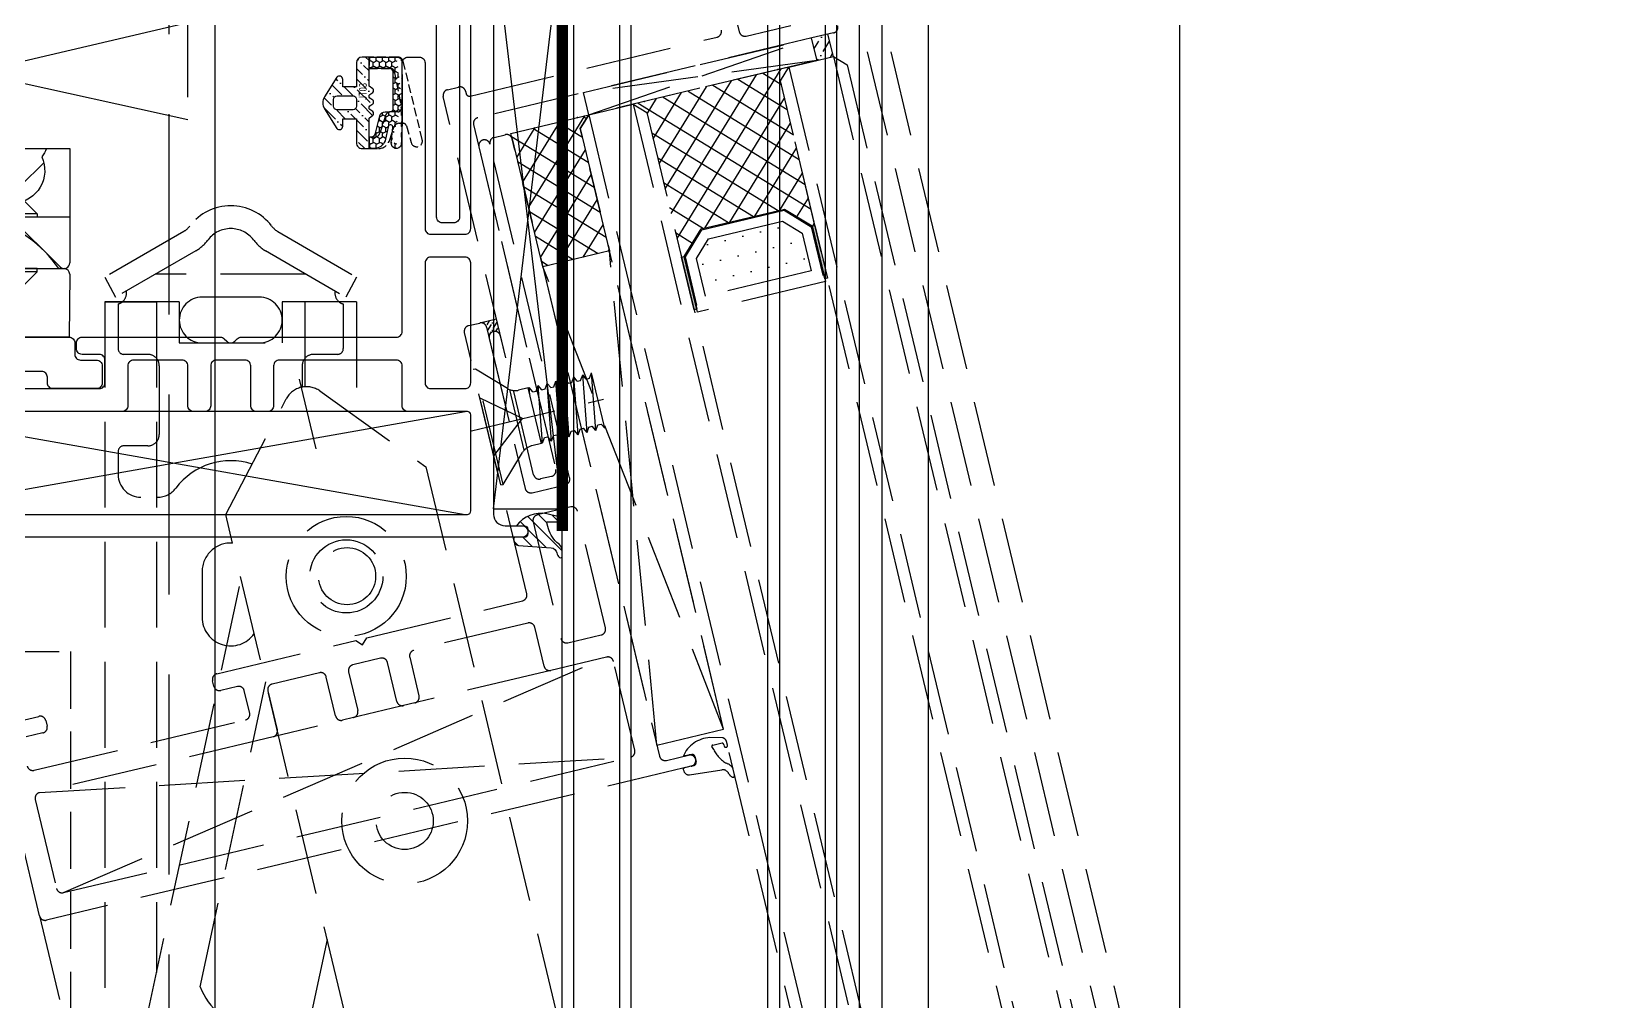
# Model space of a CAD drawing. Extents: x -160106 to 966792, y -663931 to 1550022.
# Drawn here: x -71659.4 to -71520.4, y -112236.7 to -112151.9 of the extents above; entities that cross this region are included whole.
import ezdxf
from ezdxf.enums import TextEntityAlignment as Align
from ezdxf.xclip import XClip

# ---------------------------------------------------------------- set-up
doc = ezdxf.new("R2010")
doc.units = 0
doc.linetypes.add('CENTER', pattern=[2, 1.25, -0.25, 0.25, -0.25])
doc.linetypes.add('ZN-DASH', pattern=[0.35, 0.25, -0.1])
for name, color, linetype in [('!ZN1-填充-8', 8, 'Continuous'), ('!ZN1-文字-7', 7, 'Continuous'), ('!ZN1-标注-173', 173, 'Continuous'), ('!ZN3-不锈钢板幕墙-7', 7, 'Continuous'), ('!ZN3-玻璃幕墙-4', 4, 'Continuous'), ('!ZN4-辅助材料-1', 1, 'Continuous'), ('!ZN5-钢材投影-40', 40, 'Continuous'), ('!ZN5-铝材投影-112', 112, 'Continuous'), ('!ZN5-铝材断面-6', 6, 'Continuous'), ('!ZN6-虚线-8', 8, 'ZN-DASH'), ('1辅助材料', 1, 'Continuous'), ('C18', 4, 'CENTER'), ('Fill', 8, 'Continuous'), ('L18', 6, 'Continuous')]:
    doc.layers.add(name, color=color, linetype=linetype)
doc.styles.add('黑体', font='simhei.ttf', dxfattribs={"height": 12})

# ---------------------------------------------------------------- blocks, each defined once
blk = doc.blocks.new('*U1374')
at = {"layer": '!ZN1-填充-8'}
for p, q in [((0, 23), (421.5, 23)), ((0, 19), (421.5, 19)), ((0, 5), (421.5, 5)), ((0, 1), (421.5, 1))]:
    blk.add_line(p, q, dxfattribs=at)
at = {"layer": '!ZN3-玻璃幕墙-4'}
for points in [[(421.5, 24), (1, 24), (0, 23), (0, 19), (1, 18), (421.5, 18)], [(421.5, 6), (1, 6), (0, 5), (0, 1), (1, 0), (421.5, 0)]]:
    blk.add_lwpolyline(points, dxfattribs=at)
blk = doc.blocks.new('JT03')
at = {"layer": '!ZN1-填充-8', "ltscale": 15}
h = blk.add_hatch(dxfattribs=at)
h.set_pattern_fill('ANSI36', color=256, scale=0.4, style=0)
h.set_pattern_definition([(45, (34118.9051, 42239.53565), (0.3367596045, 1.234785217), [1.5875, -0.3175, 0, -0.3175])])
edge = h.paths.add_edge_path(flags=16)
edge.add_line((0.3, -3), (-0.3, -3))
edge.add_arc((-0.3, -2.7), 0.3, 180, 270, ccw=False)
edge.add_line((-0.6, -2.7), (-0.6, -1.3))
edge.add_arc((-0.3, -1.3), 0.3, 90, 180, ccw=False)
edge.add_line((-0.3, -1), (0.3, -1))
edge.add_arc((0.3, -1.3), 0.3, 0, 90, ccw=False)
edge.add_line((0.6, -1.3), (0.6, -2.7))
edge.add_arc((0.3, -2.7), 0.3, -90, 0, ccw=False)
edge = h.paths.add_edge_path()
edge.add_line((1.4, -3), (1.4, -1.8))
edge.add_line((1.4, -1.8), (2.04, -1.8))
edge.add_arc((2.04, -1.5), 0.3, 270, 408.5979)
edge.add_line((2.24, -1.27), (0.53, -0.2))
edge.add_arc((0, -1.05), 1, 57.8446, 122.1554)
edge.add_line((-0.53, -0.2), (-2.24, -1.27))
edge.add_arc((-2.04, -1.5), 0.3, 131.4021, 270)
edge.add_line((-2.04, -1.8), (-1.4, -1.8))
edge.add_line((-1.4, -1.8), (-1.4, -3))
edge.add_line((-1.4, -3), (-3.5, -3))
edge.add_arc((-3.5, -3.5), 0.5, 90, 180)
edge.add_line((-4, -3.5), (-4, -4.1))
edge.add_line((-4, -4.1), (-1.33, -4.1))
edge.add_line((-1.33, -4.1), (-1.09, -4.42))
edge.add_arc((-0.93, -4.3), 0.2, 216.8699, 323.1301)
edge.add_line((-0.77, -4.42), (-0.59, -4.18))
edge.add_arc((-0.43, -4.3), 0.2, 36.8699, 143.1301, ccw=False)
edge.add_line((-0.27, -4.18), (-0.09, -4.42))
edge.add_arc((0.07, -4.3), 0.2, 216.8699, 323.1301)
edge.add_line((0.23, -4.42), (0.41, -4.18))
edge.add_arc((0.57, -4.3), 0.2, 36.8699, 143.1301, ccw=False)
edge.add_line((0.73, -4.18), (0.91, -4.42))
edge.add_arc((1.07, -4.3), 0.2, 216.8699, 323.1301)
edge.add_line((1.23, -4.42), (1.47, -4.1))
edge.add_line((1.47, -4.1), (4, -4.1))
edge.add_line((4, -4.1), (4, -3.5))
edge.add_arc((3.5, -3.5), 0.5, 359.998, 449.9635)
edge.add_line((3.5, -3), (1.4, -3))
at = {"layer": '!ZN1-填充-8', "ltscale": 20}
h = blk.add_hatch(dxfattribs=at)
h.set_pattern_fill('HONEY', color=256, scale=0.2, style=0)
h.set_pattern_definition([(0, (0, 0), (0.47625, 0.274963), [0.3175, -0.635]), (120, (0, 0), (-0.47625, 0.274963), [0.3175, -0.635]), (60, (0, 0), (6e-08, 0.549926), [-0.635, 0.3175])])
edge = h.paths.add_edge_path()
edge.add_arc((-0.6, 44.98), 51.98, 266.6151, 270.6573, ccw=False)
edge.add_arc((-3.54, -6.49), 0.446, 83.5056, 254.2346, ccw=False)
edge.add_line((-3.49, -6.04), (-2.17, -6.18))
edge.add_arc((-2.13, -5.98), 0.206, 257.4835, 437.4835)
edge.add_line((-2.09, -5.78), (-3.32, -5.5))
edge.add_arc((-3, -4.55), 1, 180, 251.498, ccw=False)
edge.add_line((-4, -4.55), (-4, -4.1))
edge.add_line((-4, -4.1), (-3, -4.1))
edge.add_line((-3, -4.1), (-3, -4.19))
edge.add_arc((-2.5, -4.19), 0.5, 180, 251.7991)
edge.add_line((-2.66, -4.67), (-1.13, -5.04))
edge.add_arc((-1.29, -5.52), 0.5, 0, 71.7991, ccw=False)
edge.add_line((-0.79, -5.52), (-0.79, -5.92))
edge.add_arc((-0.49, -5.92), 0.301, 179.9832, 270.3595)
edge.add_line((-0.49, -6.22), (2.78, -6.2))
edge.add_arc((2.7, -5.91), 0.3, 285.7538, 359.9972)
edge.add_line((3, -5.91), (3, -4.1))
edge.add_line((3, -4.1), (4, -4.1))
edge.add_line((4, -4.1), (4, -6.52))
edge.add_arc((3.61, -6.56), 0.397, -85.6352, 6.4367, ccw=False)
edge.add_arc((0.52, 101.74), 108.75, 269.7235, 271.6397, ccw=False)
at = {"layer": '!ZN4-辅助材料-1'}
blk.add_lwpolyline([(1.4, -3), (1.4, -1.8), (2.04, -1.8, 0.691129), (2.24, -1.27), (0.53, -0.2, 0.288214), (-0.53, -0.2), (-2.24, -1.27, 0.691129), (-2.04, -1.8), (-1.4, -1.8), (-1.4, -3), (-3.5, -3, 0.414214), (-4, -3.5), (-4, -4.1), (-1.33, -4.1), (-1.09, -4.42, 0.5), (-0.77, -4.42), (-0.59, -4.18, -0.5), (-0.27, -4.18), (-0.09, -4.42, 0.5), (0.23, -4.42), (0.41, -4.18, -0.5), (0.73, -4.18), (0.91, -4.42, 0.5), (1.23, -4.42), (1.47, -4.1), (4, -4.1), (4, -3.5, 0.414037), (3.5, -3)], format="xyb", close=True, dxfattribs=at)
at = {"layer": '!ZN4-辅助材料-1', "color": 1}
blk.add_lwpolyline([(0.3, -3), (-0.3, -3, -0.414214), (-0.6, -2.7), (-0.6, -1.3, -0.414214), (-0.3, -1), (0.3, -1, -0.414214), (0.6, -1.3), (0.6, -2.7, -0.414214)], format="xyb", close=True, dxfattribs=at)
at = {"layer": '!ZN4-辅助材料-1'}
blk.add_lwpolyline([(0, -7, -0.017639), (-3.67, -6.92, -0.9222), (-3.49, -6.04), (-2.17, -6.18, 1), (-2.09, -5.78), (-3.32, -5.5, -0.3225), (-4, -4.55), (-4, -4.1), (-3, -4.1), (-3, -4.19, 0.323951), (-2.66, -4.67), (-1.13, -5.04, -0.323951), (-0.79, -5.52), (-0.79, -5.92, 0.416138), (-0.49, -6.22), (2.78, -6.2, 0.335777), (3, -5.91), (3, -4.1), (4, -4.1), (4, -6.52, -0.424845), (3.64, -6.96, -0.008361), (0, -7)], format="xyb", dxfattribs=at)
at = {"layer": '!ZN6-虚线-8', "color": 8, "linetype": 'ZN-DASH', "ltscale": 3}
blk.add_lwpolyline([(-4, -4.1), (-4, -4.93, 0.3225), (-3.32, -5.88), (-2.13, -6.27, -0.323951), (-1.79, -6.74), (-1.79, -7.08, -0.33579), (-2.01, -7.37), (-3.48, -7.79, 1), (-3.21, -8.75), (3.64, -7.1, 0.335777), (4, -6.62), (4, -4.1), (3, -4.1), (3, -6.01, -0.335777), (2.78, -6.3), (-0.41, -6.92, -0.497241), (-0.79, -6.63), (-0.79, -6.02, 0.323951), (-1.13, -5.54), (-2.66, -5.04, -0.323951), (-3, -4.57), (-3, -4.1)], format="xyb", close=True, dxfattribs=at)
at = {"layer": 'Defpoints', "ltscale": 15, "style": '黑体', "width": 0.8}
blk.add_text('JT03', height=0.7, dxfattribs=at).set_placement((0.99, -3.9), align=Align.CENTER)
blk = doc.blocks.new('agfagag')
at = {"layer": '!ZN1-填充-8'}
h = blk.add_hatch(dxfattribs=at)
h.set_pattern_fill('ANSI35', color=256, scale=0.5, style=0)
h.set_pattern_definition([(45, (-6042.4206, -2512.8785), (-2.245064, 2.245064), []), (45, (-6040.1755, -2512.8785), (-2.245064, 2.245064), [3.96875, -0.79375, 0, -0.79375])])
edge = h.paths.add_edge_path()
edge.add_line((0, 4), (1.72, 4))
edge.add_arc((-3.4, 0), 6.5, 16.4508, 37.9799, ccw=False)
edge.add_arc((-3.4, 0), 6.5, 3.5281, 16.4508, ccw=False)
edge.add_line((3.09, 0.4), (2.7, 0.4))
edge.add_line((2.7, 0.4), (2.7, -0.4))
edge.add_line((2.7, -0.4), (3.09, -0.4))
edge.add_arc((-3.4, 0), 6.5, 322.0289, 356.4631, ccw=False)
edge.add_arc((0.98, -15.41), 11.43, 86.2592, 93.7408)
edge.add_line((0.23, -4), (0, -4))
edge.add_line((0, -4), (0, -5.28))
edge.add_arc((-0.88, -3.08), 2.38, 291.8623, 308.9643)
edge.add_arc((1.61, -2.77), 2.38, 245.1397, 355.1397)
edge.add_arc((3.43, -1.14), 1.91, 286.6137, 396.6137)
edge.add_arc((2.95, 1.26), 2.38, 328.0877, 438.0877)
edge.add_arc((1.13, 3), 2.38, 14.263, 118.5101)
edge.add_line((0, 5.08), (0, 4))
at = {"layer": '!ZN4-辅助材料-1'}
blk.add_lwpolyline([(0, -5.28, 0.07476), (0.61, -4.93, 0.520567), (3.98, -2.97, 0.520567), (4.96, 0, 0.520567), (3.44, 3.58, 0.489068), (0, 5.08, 0.489068)], format="xyb", dxfattribs=at)
blk = doc.blocks.new('g1')
at = {"layer": '!ZN4-辅助材料-1', "linetype": 'ZN-DASH', "ltscale": 30}
for points in [[(9, -39.78), (9, -52.36, -0.626789), (-9, -52.36), (-9, -2.19)], [(5, -31.42), (5, -37.82, -0.536675), (-5, -37.82), (-5, -10.54)]]:
    blk.add_lwpolyline(points, format="xyb", dxfattribs=at)
for centre in [(0, 0), (0, -48)]:
    blk.add_circle(centre, 2.5, dxfattribs=at)
blk = doc.blocks.new('g4')
at = {"layer": '!ZN4-辅助材料-1', "linetype": 'ZN-DASH', "ltscale": 30}
blk.add_lwpolyline([(-54.67, 190.2), (-49.38, 200.32, -0.455726), (-46.45, 201.02), (-37.16, 194.38), (9.77, -2.15, -0.626789), (-7.74, -6.33)], format="xyb", close=True, dxfattribs=at)
for centre, radius in [((-44.13, 184.8), 5.25), ((-44.13, 184.8), 3.2), ((-39.02, 163.41), 5.5), ((-39.02, 163.41), 2.5)]:
    blk.add_circle(centre, radius, dxfattribs=at)
blk = doc.blocks.new('g 5')
at = {"layer": '!ZN4-辅助材料-1', "linetype": 'ZN-DASH', "ltscale": 30}
for p, q in [((-1.61, 7.74), (-8.5, 3.74)), ((6.61, 7.74), (13.5, 3.74)), ((-0.54, 6.06), (-7.58, 2)), ((5.53, 6.07), (12.58, 2)), ((-8.5, 3.74), (-7.58, 2)), ((9.11, 4), (-4.11, 4)), ((13.5, 3.74), (12.58, 2)), ((-2, 1.6), (-8.5, 1.6)), ((-8.5, 1.6), (-8.5, -354.4)), ((-8.5, 1.6), (-4, 1.6)), ((-7.35, 1.41), (-7.35, -2.5)), ((-4, 1.6), (-4, -57.06)), ((-2, 1.6), (-4, 1.6)), ((-2, 1.6), (-2, -2)), ((5, 2), (0, 2)), ((13.5, 1.6), (7, 1.6)), ((8.97, 1.6), (7, 1.6)), ((7, 1.6), (7, -2)), ((13.5, 1.6), (9, 1.6)), ((9, -5.83), (9, 1.6)), ((12.35, 1.41), (12.35, -2.5)), ((13.5, 1.6), (13.5, -8.49)), ((-2, -2), (7, -2)), ((-4.75, -3), (-6.85, -3)), ((-3.75, -4), (-3.75, -10)), ((8.75, -4), (8.75, -5.86)), ((11.85, -3), (9.75, -3)), ((8.5, -5.16), (9.96, -11.27)), ((-4.75, -11), (-6.85, -11)), ((-7.35, -11.5), (-7.35, -13.5)), ((0, -22), (0, -26))]:
    blk.add_line(p, q, dxfattribs=at)
for centre, radius, start, end in [((2.5, 5.5), 4.5, 37.3216, 142.6735), ((-2.67, 9.44), 2, 301.9236, 322.6735), ((-2.59, 9.39), 3.91, 301.6546, 322.6519), ((2.5, 5.5), 2.5, 37.325, 142.538), ((7.66, 9.45), 4, 217.462, 238.0085), ((7.67, 9.44), 2, 217.3216, 238.0778), ((-7.58, 2.34), 0.962, 283.8603, 308.5845), ((-7.58, 2.34), 0.962, 309.1084, 11.9221), ((0, 0), 2, 90, 270), ((5, 0), 2, 270, 90), ((12.58, 2.34), 0.962, 168.1262, 230.8916), ((12.58, 2.34), 0.962, 231.4306, 256.1397), ((-6.85, -2.5), 0.5, 180, 270), ((11.85, -2.5), 0.5, 270, 0), ((-4.75, -4), 1, 43.5914, 90), ((-4.75, -4), 1, 0, 41.15), ((9.75, -4), 1, 138.5677, 180), ((9.75, -4), 1, 90, 138.3321), ((-6.85, -11.5), 0.5, 90, 180), ((-4.75, -10), 1, 270, 318.633), ((-4.75, -10), 1, 318.85, 0), ((2.5, -18.3), 6, 71.7556, 143.1301), ((-5.35, -13.5), 2, 180, 270), ((-3.9, -13.5), 2, 270, 323.1301), ((2.5, -22), 2.5, 86.1335, 180), ((2.5, -26), 2.5, 180, 325.4115)]:
    blk.add_arc(centre, radius, start, end, dxfattribs=at)
blk = doc.blocks.new('滑撑')
at = {"layer": '!ZN4-辅助材料-1', "linetype": 'ZN-DASH', "ltscale": 20}
for name, p in [('g 5', (-2.5, -10)), ('g4', (54.24, -217.22))]:
    blk.add_blockref(name, p, dxfattribs=at)
at = {"layer": '!ZN4-辅助材料-1', "linetype": 'ZN-DASH', "ltscale": 20, "rotation": 347.8396271349503}
blk.add_blockref('g1', (10.18, -32.4), dxfattribs=at)
blk = doc.blocks.new('LDMM4')
at = {"layer": 'C18'}
for p, q in [((0, 5), (0, -5)), ((5, 0), (-5, 0))]:
    blk.add_line(p, q, dxfattribs=at)
at = {"layer": 'L18'}
blk.add_lwpolyline([(-0.8, 0.8), (-0.8, 2.2), (0.8, 2.2), (0.8, 0.8), (2.2, 0.8), (2.2, -0.8), (0.8, -0.8), (0.8, -2.2), (-0.8, -2.2), (-0.8, -0.8), (-2.2, -0.8), (-2.2, 0.8)], close=True, dxfattribs=at)
blk.add_circle((0, 0), 4, dxfattribs=at)
blk = doc.blocks.new('防脱落块')
at = {"layer": '!ZN4-辅助材料-1', "linetype": 'ZN-DASH', "ltscale": 20}
for points in [[(-10, 0), (10, 0), (10, -40), (-10, -40)], [(23.94, -79.85), (43.39, -75.21), (52.68, -114.11), (33.23, -118.76)]]:
    blk.add_lwpolyline(points, close=True, dxfattribs=at)
for points, knots in [([(-1.92, -40), (-1.93, -40.04), (-1.94, -40.08), (-1.96, -40.13), (-2.95, -43.5), (-4.43, -48.53), (-4.46, -56.67), (-3.82, -63.11), (-0.91, -68.62), (2.35, -72.31), (6.42, -75.01), (11.05, -75.46), (15.06, -73.94), (17.96, -70.16), (18.19, -64.99), (22.64, -59.93), (28.61, -62.67), (30.14, -67.31), (30.93, -71.29), (31.61, -74.7), (32.03, -76.83), (32.24, -77.87)], [-0.13138, -0.13138, -0.13138, -0.13138, 0, 0, 0, 10.466883, 15.580271, 24.386052, 29.514221, 33.979676, 39.078367, 43.776855, 47.35359, 51.536366, 57.145, 62.819229, 68.152594, 73.128927, 77.044981, 80.372625, 83.557134, 83.557134, 83.557134, 83.557134]), ([(0.17, -40), (0.1, -40.23), (0.03, -40.46), (-0.04, -40.69), (-0.04, -40.69), (-0.04, -40.69), (-0.04, -40.69), (-0.19, -41.22), (-0.35, -41.74), (-0.8, -43.3), (-1.09, -44.32), (-1.62, -46.44), (-1.86, -47.52), (-2.14, -49.24), (-2.23, -49.88), (-2.41, -51.77), (-2.44, -53.08), (-2.4, -55.18), (-2.37, -55.96), (-2.28, -57.5), (-2.22, -58.25), (-1.95, -60.49), (-1.66, -61.91), (-0.94, -64), (-0.63, -64.73), (0.1, -66.15), (0.52, -66.84), (1.47, -68.2), (2, -68.86), (2.96, -69.87), (3.35, -70.25), (4.18, -70.97), (4.61, -71.3), (5.78, -72.1), (6.53, -72.49), (8.07, -73.03), (8.89, -73.18), (10.38, -73.22), (11.04, -73.14), (12.3, -72.81), (12.88, -72.56), (13.57, -72.09), (13.75, -71.96), (14.11, -71.65), (14.27, -71.48), (14.75, -70.94), (15.03, -70.53), (15.42, -69.78), (15.56, -69.45), (15.8, -68.71), (15.9, -68.29), (16.12, -67.39), (16.22, -66.91), (16.47, -65.94), (16.61, -65.48), (16.94, -64.56), (17.13, -64.11), (17.58, -63.24), (17.84, -62.82), (18.57, -61.8), (19.08, -61.22), (20.27, -60.22), (20.96, -59.79), (22.02, -59.41), (22.32, -59.32), (23.08, -59.17), (23.55, -59.14), (24.45, -59.18), (24.9, -59.25), (26.27, -59.58), (27.16, -59.98), (28.39, -60.8), (28.81, -61.14), (29.49, -61.8), (29.77, -62.11), (30.26, -62.75), (30.47, -63.08), (31.19, -64.33), (31.53, -65.26), (31.91, -66.52), (32, -66.88), (32.18, -67.58), (32.27, -67.94), (32.5, -68.98), (32.65, -69.67), (33.05, -71.7), (33.31, -73.03), (33.78, -75.38), (33.99, -76.39), (34.19, -77.4)], [-0.716074, -0.716074, -0.716074, -0.716074, -0.006816, -0.006816, -0.006816, 0, 0, 0, 1.626223, 1.626223, 4.878669, 4.878669, 8.379967, 8.379967, 10.448984, 10.448984, 14.58702, 14.58702, 16.972118, 16.972118, 19.357215, 19.357215, 24.127411, 24.127411, 26.797284, 26.797284, 29.467157, 29.467157, 32.294314, 32.294314, 34.132581, 34.132581, 35.970848, 35.970848, 39.022032, 39.022032, 42.073217, 42.073217, 44.592376, 44.592376, 47.111535, 47.111535, 48.060688, 48.060688, 49.009842, 49.009842, 50.908148, 50.908148, 52.368911, 52.368911, 53.829673, 53.829673, 55.290435, 55.290435, 56.539128, 56.539128, 57.661556, 57.661556, 58.783983, 58.783983, 60.47596, 60.47596, 62.167936, 62.167936, 62.779817, 62.779817, 63.71072, 63.71072, 64.641623, 64.641623, 66.70366, 66.70366, 67.865762, 67.865762, 68.776978, 68.776978, 69.688193, 69.688193, 72.171552, 72.171552, 73.19876, 73.19876, 74.225968, 74.225968, 76.280385, 76.280385, 80.389218, 80.389218, 83.484339, 83.484339, 83.484339, 83.484339])]:
    blk.add_open_spline(points, degree=3, knots=knots, dxfattribs=at)
for p in [(0, -10), (0, -30)]:
    blk.add_blockref('LDMM4', p, dxfattribs=at)
at = {"layer": '!ZN4-辅助材料-1', "linetype": 'ZN-DASH', "ltscale": 20, "rotation": 13.42932730144373}
for p in [(35.99, -87.26), (40.63, -106.71)]:
    blk.add_blockref('LDMM4', p, dxfattribs=at)
blk = doc.blocks.new('20201207132729修')
at = {"layer": '!ZN1-填充-8', "linetype": 'ZN-DASH', "ltscale": 30}
h = blk.add_hatch(dxfattribs=at)
h.set_pattern_fill('ANSI36', color=256, scale=0.5, angle=13.4294, style=0)
h.set_pattern_definition([(58.429364, (-83369.4192, -47808.5754), (0.0509714196, 1.59904209), [1.984375, -0.396875, 0, -0.396875])])
h.paths.add_polyline_path([(21.18, 36.16), (21.65, 34.21), (20.19, 33.86), (19.72, 35.81)])
h = blk.add_hatch(dxfattribs=at)
h.set_pattern_fill('ANSI37', color=256, scale=0.5, angle=13.4294, style=0)
h.set_pattern_definition([(58.429364, (-51111.8048, -40075.5708), (-1.35254264, 0.83113456), []), (148.429364, (-51111.8048, -40075.5708), (-0.83113456, -1.35254264), [])])
h.paths.add_polyline_path([(17.76, 33.28), (4.14, 30.03), (5.34, 29.29), (8.36, 16.65), (8.61, 16.71), (10.09, 19.12), (17.38, 20.86), (19.79, 19.38), (20.03, 19.43), (17.02, 32.08)])
h = blk.add_hatch(dxfattribs=at)
h.set_pattern_fill('ANSI37', color=256, angle=103.4294, style=0)
h.set_pattern_definition([(148.429364, (-2176.137, -61497.5225), (-0.83113456, -1.35254264), []), (238.429364, (-2176.137, -61497.5225), (1.35254264, -0.83113456), [])])
h.paths.add_polyline_path([(-3.77, 15.81), (-6.44, 26.99), (-6.56, 27.48), (0.25, 29.1), (-0.49, 27.9), (2.06, 17.2)])
h = blk.add_hatch(dxfattribs=at)
h.set_pattern_fill('DOTS', color=256, angle=13.4294, style=0)
h.set_pattern_definition([(13.429364, (-51111.8048, -40075.5708), (0.40335529, 1.72843855), [0, -1.5875])])
h.paths.add_polyline_path([(10.72, 18.24), (17.21, 19.79), (18.91, 18.74), (19.7, 15.45), (10.46, 13.24), (9.67, 16.53)])
for points in [[(20.89, 14.76), (19.79, 19.38), (20.03, 19.43), (21.14, 14.81)], [(9.47, 12.03), (8.36, 16.65), (8.61, 16.71), (9.71, 12.09)]]:
    blk.add_hatch(color=256, dxfattribs=at).paths.add_polyline_path(points)
h = blk.add_hatch(dxfattribs=at)
h.set_pattern_fill('ANSI36', color=256, scale=0.2, angle=13.4294, style=0)
h.set_pattern_definition([(58.42936397, (-26177.54353, -50554.8144), (0.0203885678, 0.639616836), [0.79375, -0.15875, 0, -0.15875])])
h.paths.add_polyline_path([(-8.08, 10.15), (-8.08, 10.15, -0.414214), (-7.48, 9.78), (-7.82, 11.24), (-9.28, 10.89, -0.414214), (-8.68, 10.52), (-8.45, 9.55, -0.414214)])
for p, q in [((119.9, -364.35), (23.75, 38.31)), ((21.65, 34.21), (21.18, 36.16)), ((0.25, 29.1), (19.72, 35.81)), ((20.19, 33.86), (-0.22, 31.05)), ((21.65, 34.21), (116.81, -364.35)), ((17.76, 33.28), (112.7, -364.35)), ((4.14, 30.03), (98.31, -364.35)), ((0.25, 29.1), (94.2, -364.35)), ((6.21, -26.02), (2.06, 17.2)), ((12.05, -24.63), (-3.77, 15.81)), ((-7.82, 11.24), (-9.28, 10.89)), ((-9.86, 6.85), (-9.67, 6.89)), ((-7.44, -3.27), (-9.86, 6.85)), ((-7.25, -3.22), (-9.67, 6.89)), ((-9.67, 6.89), (-6.87, 5.18)), ((-3.57, 5.13), (-3.4, 5.61)), ((-3.01, 0.57), (-3.4, 5.61)), ((-3.08, 5.24), (-3.4, 5.61)), ((-2.79, 5.31), (-2.62, 5.8)), ((-2.24, 0.75), (-2.62, 5.8)), ((-2.3, 5.43), (-2.62, 5.8)), ((-2.01, 5.5), (-1.84, 5.99)), ((-1.46, 0.94), (-1.84, 5.99)), ((-1.52, 5.62), (-1.84, 5.99)), ((-1.52, 5.62), (-1.23, 5.69)), ((-1.23, 5.69), (-1.06, 6.17)), ((-0.68, 1.12), (-1.06, 6.17)), ((-0.75, 5.8), (-1.06, 6.17)), ((-0.75, 5.8), (-0.46, 5.87)), ((-0.46, 5.87), (-0.28, 6.36)), ((0.1, 1.31), (-0.28, 6.36)), ((0.03, 5.99), (-0.28, 6.36)), ((0.03, 5.99), (0.32, 6.06)), ((0.32, 6.06), (0.49, 6.54)), ((1.65, 1.68), (0.49, 6.54)), ((0.88, 1.49), (0.49, 6.54)), ((-10.02, 1.46), (1.53, 4.22)), ((-5.54, 2.53), (-9.26, 4.32)), ((-5.39, -0.24), (-6.66, 5.07)), ((-5.05, 5.22), (-5.89, 5.02)), ((-3.89, 0.36), (-5.05, 5.22)), ((-5.01, 5.07), (-4.95, 5.24)), ((-4.64, 4.87), (-4.95, 5.24)), ((-4.91, 4.61), (-4.95, 5.24)), ((-4.64, 4.87), (-4.35, 4.94)), ((-4.35, 4.94), (-4.18, 5.43)), ((-3.79, 0.38), (-4.18, 5.43)), ((-3.86, 5.06), (-4.18, 5.43)), ((-3.86, 5.06), (-3.57, 5.13)), ((-3.08, 5.24), (-2.79, 5.31)), ((-2.3, 5.43), (-2.01, 5.5)), ((-8.05, -0.74), (-5.54, 2.53)), ((-1.46, 0.94), (-1.29, 1.42)), ((-1.29, 1.42), (-1, 1.49)), ((-0.68, 1.12), (-1, 1.49)), ((-0.68, 1.12), (-0.51, 1.61)), ((-0.51, 1.61), (-0.22, 1.68)), ((0.1, 1.31), (-0.22, 1.68)), ((0.1, 1.31), (0.27, 1.79)), ((0.27, 1.79), (0.56, 1.86)), ((0.88, 1.49), (0.56, 1.86)), ((0.88, 1.49), (1.05, 1.98)), ((1.05, 1.98), (1.34, 2.05)), ((1.65, 1.68), (1.34, 2.05)), ((-3.89, 0.36), (-4.73, 0.16)), ((-3.79, 0.38), (-3.93, 0.55)), ((-3.79, 0.38), (-3.62, 0.87)), ((-3.62, 0.87), (-3.33, 0.94)), ((-3.01, 0.57), (-3.33, 0.94)), ((-3.01, 0.57), (-2.84, 1.05)), ((-2.84, 1.05), (-2.55, 1.12)), ((-2.24, 0.75), (-2.55, 1.12)), ((-2.24, 0.75), (-2.06, 1.24)), ((-2.06, 1.24), (-1.77, 1.31)), ((-1.46, 0.94), (-1.77, 1.31)), ((-7.25, -3.22), (-5.53, -0.43)), ((-7.44, -3.27), (-7.25, -3.22)), ((-45.71, -38.93), (1.81, -18.33)), ((-3.06, -19.49), (-27.37, -25.3)), ((-47.8, -30.18), (3.9, -27.09)), ((-47.79, -40.97), (29.42, -364.35))]:
    blk.add_line(p, q, dxfattribs=at)
for points in [[(13.19, 37.33), (13.42, 36.36, 0.414214), (14.02, 35.99), (17.92, 36.92, 0.414214)], [(22.04, 36.88, -0.414214), (21.67, 36.27), (19.76, 35.82), (-9.46, 28.84, 0.414214), (-9.83, 28.24), (-2.63, -1.91, -0.414214), (-3, -2.52), (-3.97, -2.75, -0.414214), (-4.57, -2.38), (-12.47, 30.69, -0.414214), (-12.1, 31.3), (-11.13, 31.53, -0.414214), (-10.52, 31.16), (-10.48, 30.96, 0.414214), (-10.12, 30.74), (11.48, 35.9, 0.414214), (11.85, 36.5)], [(-8.39, 26.53, -0.414214), (-8.02, 27.13), (-7.05, 27.36, -0.414214), (-6.44, 26.99), (6.44, -26.99, 0.414214), (7.05, -27.36), (8.99, -26.9, -0.414214), (9.6, -27.27), (9.6, -27.27, -0.414214), (9.22, -27.87), (-47.19, -41.34, -0.414214), (-47.79, -40.97), (-51.62, -24.92, -0.414214)], [(-51.25, -24.32), (-47.85, -23.51, -0.414214), (-47.25, -23.88), (-47.13, -24.36, -0.414214), (-47.5, -24.96), (-48.96, -25.31, 0.414214)], [(-48.87, -27.86, 0.414214), (-48.26, -28.23), (-29.78, -23.82, 0.414214), (-29.41, -23.22), (-29.88, -21.27, 0.414214), (-30.48, -20.9), (-31.94, -21.25, -0.414214), (-32.54, -20.88), (-32.66, -20.39, -0.414214), (-32.29, -19.79), (-20.13, -16.89), (-19.53, -17.26), (-19.15, -16.65), (-5.54, -13.4), (-5.54, -13.4, 0.414214), (-5.17, -12.8), (-10.63, 10.06, -0.414214), (-10.26, 10.66), (-9.28, 10.89, -0.414214), (-8.68, 10.52), (-5.31, -3.58, 0.414214), (-4.71, -3.95), (-1.79, -3.26, 0.414214), (-1.42, -2.65), (-8.39, 26.53)], [(-8.39, 26.53, 0.414214), (-8.99, 26.9), (-8.99, 26.9, 0.414214), (-9.36, 26.29), (-2.63, -1.91, -0.414214), (-3, -2.52), (-3.97, -2.75, -0.414214), (-4.57, -2.38), (-7.48, 9.78, 0.414214), (-8.08, 10.15), (-8.08, 10.15, 0.414214), (-8.45, 9.55), (-5.31, -3.58, 0.414214), (-4.71, -3.95), (-1.79, -3.26, 0.414214), (-1.42, -2.65), (-8.39, 26.53)], [(9.33, -26.85, -0.361853), (9.53, -27.01), (9.64, -27.46, -0.414081), (9.42, -27.82), (8.62, -28.01, 0.393774), (8.52, -28.16), (8.56, -28.27, 0.339454), (9.07, -28.64), (11.89, -28.18, -0.309009), (12.49, -28.5, 0.166198), (12.82, -28.83, 0.615201), (13.01, -28.65), (12.91, -28.24, 0.280837), (12.29, -27.62, -0.147614), (11.19, -26.42), (11.01, -26.14, -0.611335), (11.1, -26.04), (11.91, -25.84, -0.273777), (12.07, -25.99), (12.1, -26.11, 1.027808), (12.38, -26.03), (12.31, -25.71, 0.252626), (11.95, -25.38), (10.85, -25.37, 0.287212), (8.51, -27.01, -0.009769), (9.33, -26.85, -0.030001)]]:
    blk.add_lwpolyline(points, format="xyb", dxfattribs=at)
for points in [[(121.95, -364.35), (25.7, 38.78), (21.51, 37.78)], [(111.67, -364.35), (17.02, 32.08), (17.76, 33.28), (21.65, 34.21), (22.85, 33.47), (117.84, -364.35)], [(93.17, -364.35), (-0.49, 27.9), (0.25, 29.1), (4.14, 30.03), (5.34, 29.29), (99.34, -364.35)], [(9.63, 12.43), (9.72, 12.45), (8.71, 16.69), (10.15, 19.03), (17.36, 20.75), (19.7, 19.31), (20.72, 15.07), (20.81, 15.1), (20.72, 15.07)]]:
    blk.add_lwpolyline(points, dxfattribs=at)
for points in [[(-0.22, 31.05), (19.72, 35.81), (20.19, 33.86), (0.25, 29.1)], [(17.76, 33.28), (4.14, 30.03), (5.34, 29.29), (8.36, 16.65), (8.61, 16.71), (10.09, 19.12), (17.38, 20.86), (17.38, 20.86), (19.79, 19.38), (20.03, 19.43), (17.02, 32.08), (17.76, 33.28)], [(-3.77, 15.81), (-6.44, 26.99), (-6.56, 27.48), (0.25, 29.1), (-0.49, 27.9), (2.06, 17.2)], [(10.09, 19.12), (17.38, 20.86), (19.79, 19.38), (20.95, 14.51), (9.77, 11.84), (8.61, 16.71)], [(10.72, 18.24), (17.21, 19.79), (18.91, 18.74), (19.7, 15.45), (10.46, 13.24), (9.67, 16.53)], [(20.89, 14.76), (19.79, 19.38), (20.03, 19.43), (21.14, 14.81)], [(12.05, -24.63), (2.06, 17.2), (-3.77, 15.81), (6.21, -26.02)], [(9.47, 12.03), (8.36, 16.65), (8.61, 16.71), (9.71, 12.09)]]:
    blk.add_lwpolyline(points, close=True, dxfattribs=at)
for points in [[(1.71, -15.78), (-0.73, -5.57, 0.414214), (-1.33, -5.2), (-4.25, -5.9, 0.414214), (-4.62, -6.5), (-2.18, -16.71, 0.414214), (-1.58, -17.08), (1.34, -16.39, 0.414214)], [(-15.41, -18.33), (-14.6, -21.73, -0.414214), (-14.97, -22.34), (-15.94, -22.57, -0.414214), (-16.54, -22.2), (-17.36, -18.8, 0.414214), (-17.96, -18.42), (-20.39, -19.01, 0.414214), (-20.76, -19.61), (-19.95, -23.01, -0.414214), (-20.32, -23.61), (-21.29, -23.85, -0.414214), (-21.89, -23.48), (-22.71, -20.07, 0.414214), (-23.31, -19.7), (-27.45, -20.69, 0.414214), (-27.82, -21.29), (-27, -24.7, -0.414214), (-27.37, -25.3), (-47.8, -30.18, 0.414214), (-48.17, -30.78), (-46.31, -38.56, 0.414214), (-45.71, -38.93), (3.9, -27.09, 0.414214), (4.27, -26.48), (2.41, -18.7, 0.414214), (1.81, -18.33), (-3.06, -19.49, -0.414214), (-3.66, -19.12), (-4.47, -15.72, 0.414214), (-5.07, -15.35), (-15.04, -17.73, 0.414214)]]:
    blk.add_lwpolyline(points, format="xyb", close=True, dxfattribs=at)
for centre, start, end in [((-6.19, 6.28), 238.4294, 283.4294), ((-4.43, -1.11), 103.4294, 148.4294)]:
    blk.add_arc(centre, 1.3, start, end, dxfattribs=at)
for p in [(16.78, 33.05), (5.11, 30.26), (-0.72, 28.87), (19.57, 21.38)]:
    blk.add_point(p, dxfattribs=at)
blk = doc.blocks.new('20210716093713')
at = {"layer": '!ZN1-填充-8', "linetype": 'ZN-DASH', "ltscale": 10}
for p, q in [((-2.75, 24.5), (-2, 25.25)), ((1.5, 25.25), (-2, 25.25)), ((2.25, 24.5), (1.5, 25.25)), ((-2.75, 8), (-2.75, 24.5)), ((2.25, 24.5), (-2.75, 24.5)), ((-2.38, 8), (-2.38, 24.87)), ((1.87, 8), (1.87, 24.87)), ((2.25, 8), (2.25, 24.5)), ((2.25, 8), (-2.75, 8)), ((-2.56, 7.68), (-2.38, 8)), ((2.06, 7.68), (1.87, 8)), ((-4.6, 4.54), (-2.75, 6.4)), ((-0.25, 6.4), (-2.75, 6.4)), ((-0.25, 6.4), (2.25, 6.4)), ((4.1, 4.54), (2.25, 6.4)), ((-4.6, 4.54), (-0.67, 4.54)), ((-4.6, 4.54), (-4.6, 4.25)), ((-4.6, 4.25), (-0.67, 4.25)), ((-0.67, 4.25), (-0.67, 5.25)), ((-0.67, 5.25), (-0.25, 5.25)), ((0.17, 5.25), (-0.25, 5.25)), ((0.17, 4.25), (0.17, 5.25)), ((4.1, 4.54), (0.17, 4.54)), ((4.1, 4.25), (0.17, 4.25)), ((4.1, 4.54), (4.1, 4.25)), ((-4.6, -0.25), (-0.67, -0.25)), ((-4.6, -0.54), (-4.6, -0.25)), ((-4.6, -0.54), (-0.67, -0.54)), ((-4.6, -0.54), (-2.75, -2.4)), ((-0.67, -0.25), (-0.67, -1.25)), ((-0.67, -1.25), (-0.25, -1.25)), ((0.17, -1.25), (-0.25, -1.25)), ((0.17, -0.25), (0.17, -1.25)), ((4.1, -0.25), (0.17, -0.25)), ((4.1, -0.54), (0.17, -0.54)), ((4.1, -0.54), (2.25, -2.4)), ((4.1, -0.54), (4.1, -0.25)), ((-0.25, -2.4), (-2.75, -2.4)), ((-0.25, -2.4), (2.25, -2.4)), ((-2.75, -4), (-2.75, -15.5)), ((2.25, -4), (-2.75, -4)), ((-2.56, -3.68), (-2.38, -4)), ((-2.38, -4), (-2.38, -15.87)), ((2.06, -3.68), (1.87, -4)), ((1.87, -4), (1.87, -15.87)), ((2.25, -4), (2.25, -15.5)), ((2.25, -15.5), (-2.75, -15.5)), ((-2.75, -15.5), (-2, -16.25)), ((1.5, -16.25), (-2, -16.25)), ((2.25, -15.5), (1.5, -16.25))]:
    blk.add_line(p, q, dxfattribs=at)
for centre, start, end in [((-3.74, 7.2), 320.8695, 39.1305), ((3.23, 7.2), 140.8695, 219.1305), ((-3.74, -3.2), 320.8695, 39.1305), ((3.23, -3.2), 140.8695, 219.1305)]:
    blk.add_arc(centre, 1.27, start, end, dxfattribs=at)
at = {"layer": '!ZN1-文字-7', "ltscale": 30}
for p, q in [((-7.02, 4.77), (-6.84, 10.25)), ((-6.84, 10.25), (6.96, 10.25)), ((6.96, 10.25), (6.96, 0.26)), ((6.96, 4.25), (-6.52, 4.25)), ((6.11, -0.1), (1.76, 4.25)), ((-6.84, -6.25), (-7.04, 3.55)), ((-6.54, 4.05), (-0.11, 4.05)), ((-6.96, -0.25), (6.46, -0.25)), ((6.96, -0.75), (6.91, -6.25)), ((6.91, -6.25), (-6.84, -6.25))]:
    blk.add_line(p, q, dxfattribs=at)
for centre, radius, start, end in [((-6.52, 4.75), 0.5, 178.0908, 270), ((-6.54, 3.55), 0.5, 90, 180), ((-2.72, -6.14), 10.52, 34.0681, 75.6509), ((6.46, 0.26), 0.5, 225, 360), ((6.46, -0.75), 0.5, 0, 90)]:
    blk.add_arc(centre, radius, start, end, dxfattribs=at)
at = {"layer": '!ZN3-不锈钢板幕墙-7'}
blk.add_lwpolyline([(7.9, -8.25), (9.3, -8.25, -0.414214), (9.8, -8.75), (9.8, -10.25, -0.414214), (9.3, -10.75), (5.5, -10.75, -0.414214), (5, -10.25), (5, -9.75, 0.414214), (4.5, -9.25), (-4.5, -9.25, 0.414214), (-5, -9.75), (-5, -10.25, -0.414214), (-5.5, -10.75), (-9.3, -10.75, -0.414214), (-9.8, -10.25), (-9.8, -8.75, -0.414214), (-9.3, -8.25), (-7.8, -8.25, 0.414214), (-7.3, -7.75), (-7.3, -6.75, -0.414214), (-6.8, -6.25), (6.9, -6.25, -0.414214), (7.4, -6.75), (7.4, -7.75, 0.414214)], format="xyb", close=True, dxfattribs=at)
blk = doc.blocks.new('中间锁块')
at = {"layer": '!ZN1-文字-7', "ltscale": 30}
blk.add_blockref('20210716093713', (0, 0), dxfattribs=at)
blk = doc.blocks.new('3mm厚胶条')
at = {"layer": 'Fill'}
h = blk.add_hatch(dxfattribs=at)
h.set_pattern_fill('ANSI31', color=256, scale=0.5)
h.set_pattern_definition([(45, (0, 0), (-0.56127, 0.56127), [])])
edge = h.paths.add_edge_path()
edge.add_arc((0.2, 0.3), 0.3, 269.9759, 360, ccw=False)
edge.add_line((0.2, 0), (-0.2, 0))
edge.add_arc((-0.2, 0.3), 0.3, 180, 269.9742, ccw=False)
edge.add_line((-0.5, 0.3), (-0.5, 1.12))
edge.add_arc((-0.62, 1.12), 0.129, 359.2239, 445.1968)
edge.add_line((-0.61, 1.25), (-0.73, 1.24))
edge.add_arc((-0.7, 0.72), 0.522, 92.7067, 167.7067)
edge.add_line((-1.21, 0.83), (-1.41, -2.02))
edge.add_arc((-2.01, -1.94), 0.603, 283.8045, 352.491, ccw=False)
edge.add_arc((-1.71, -3.24), 0.727, 102.3956, 140.1403)
edge.add_arc((-2.15, -2.85), 0.148, 146.7831, 273.1826)
edge.add_line((-2.14, -3), (-1.72, -3))
edge.add_arc((-1.72, -2.15), 0.851, 270.0552, 332.802)
edge.add_arc((1.05, -4.49), 2.8, 102.3225, 135.9107, ccw=False)
edge.add_line((0.45, -1.75), (0.77, -1.64))
edge.add_arc((0.78, -1.71), 0.0746, -26.0489, 99.7067, ccw=False)
edge.add_line((0.85, -1.74), (0.86, -2.58))
edge.add_arc((0.66, -2.48), 0.224, 272.7067, 333.9511, ccw=False)
edge.add_line((0.67, -2.7), (0.55, -2.71))
edge.add_arc((0.55, -2.85), 0.145, 91.2064, 274.3491)
edge.add_line((0.56, -3), (0.88, -3))
edge.add_arc((0.84, -2.49), 0.515, 275.1038, 331.8149)
edge.add_line((1.29, -2.73), (1.56, -1.66))
edge.add_arc((-1.09, -1.18), 2.7, 349.6372, 413.7361)
edge.add_line((0.5, 1), (0.5, 0.3))
at = {"layer": '1辅助材料'}
blk.add_lwpolyline([(0.5, 0.3, -0.414337), (0.2, 0), (-0.2, 0, -0.414081), (-0.5, 0.3), (-0.5, 1.12, 0.393774), (-0.61, 1.25), (-0.73, 1.24, 0.339454), (-1.21, 0.83), (-1.41, -2.02, -0.309009), (-1.87, -2.53, 0.166198), (-2.27, -2.77, 0.615201), (-2.14, -3), (-1.72, -3, 0.280837), (-0.96, -2.54, -0.147614), (0.45, -1.75), (0.77, -1.64, -0.611335), (0.85, -1.74), (0.86, -2.58, -0.273777), (0.67, -2.7), (0.55, -2.71, 1.027808), (0.56, -3), (0.88, -3, 0.252626), (1.29, -2.73), (1.56, -1.66, 0.287213), (0.5, 1), (0.5, 0.3)], format="xyb", dxfattribs=at)
blk = doc.blocks.new('20250828095116', base_point=(-112701.35, -32061.51))
at = {"layer": '!ZN1-填充-8'}
h = blk.add_hatch(dxfattribs=at)
h.set_pattern_fill('ANSI37', color=256, angle=90, style=0)
h.set_pattern_definition([(135, (0, 0), (-1.122532015, -1.122532015), []), (225, (0, 0), (1.122532015, -1.122532015), [])])
h.paths.add_polyline_path([(-112708.35, -32049.51), (-112708.35, -32061.01), (-112708.35, -32061.51), (-112701.35, -32061.51), (-112702.35, -32060.51), (-112702.35, -32049.51)])
at = {"layer": '!ZN1-填充-8', "ltscale": 15}
for p, q in [((-112708.35, -31999.01), (-112702.35, -32049.51)), ((-112702.35, -31999.01), (-112708.35, -32049.51))]:
    blk.add_line(p, q, dxfattribs=at)
at = {"layer": '!ZN4-辅助材料-1', "ltscale": 20, "const_width": 1}
blk.add_lwpolyline([(-112702.35, -32049.51), (-112702.35, -31997.05)], dxfattribs=at)
at = {"layer": '!ZN4-辅助材料-1'}
for points in [[(-112702.35, -31999.01), (-112702.35, -32049.51), (-112708.35, -32049.51), (-112708.35, -31999.01)], [(-112708.35, -32049.51), (-112708.35, -32061.01), (-112708.35, -32061.51), (-112701.35, -32061.51), (-112702.35, -32060.51), (-112702.35, -32049.51)]]:
    blk.add_lwpolyline(points, close=True, dxfattribs=at)
at = {"layer": '!ZN1-标注-173', "ltscale": 50, "extrusion": (0, 0, -1), "zscale": -1, "rotation": 270}
blk.add_blockref('3mm厚胶条', (112705.35, -31997.01), dxfattribs=at)
blk = doc.blocks.new('20250828095135', base_point=(-112732.75, -32047.51))
at = {"layer": '!ZN5-铝材断面-6'}
blk.add_lwpolyline([(-112712.34, -32067.51), (-112712.34, -32065.81, -0.414214), (-112712.04, -32065.51), (-112688.84, -32065.51, -0.414214), (-112688.34, -32066.01), (-112688.34, -32067.51, 0.414214), (-112687.84, -32068.01), (-112686.59, -32068.01, 0.267949), (-112686.16, -32067.76), (-112685.99, -32067.46, 0.57735), (-112686.24, -32067.01), (-112686.34, -32067.01, -0.414214), (-112686.84, -32066.51), (-112686.84, -32065.51, -0.414214), (-112686.34, -32065.01), (-112682.34, -32065.01, -0.414214), (-112681.84, -32065.51), (-112681.84, -32066.51, -0.414214), (-112682.34, -32067.01), (-112682.44, -32067.01, 0.57735), (-112682.7, -32067.46), (-112682.53, -32067.76, 0.267949), (-112682.1, -32068.01), (-112680.64, -32068.01, 0.414214), (-112680.34, -32067.71), (-112680.34, -32065.31, -0.414214), (-112680.04, -32065.01), (-112678.64, -32065.01, 0.414214), (-112678.34, -32064.71), (-112678.34, -32064.01, 0.414214), (-112678.84, -32063.51), (-112680.8, -32063.51), (-112710.84, -32063.51, -0.414214), (-112711.34, -32063.01), (-112711.34, -32024.51, 0.414214), (-112711.84, -32024.01), (-112712.84, -32024.01, 0.414214), (-112713.34, -32024.51), (-112713.34, -32067.51, 0.414214), (-112712.84, -32068.01), (-112712.84, -32068.01, 0.414214)], format="xyb", close=True, dxfattribs=at)
blk = doc.blocks.new('20250828095149', base_point=(-112732.75, -32047.51))
at = {"layer": '!ZN1-填充-8', "ltscale": 15}
for p, q in [((-112761.85, -31998.51), (-112710.85, -32007.51)), ((-112761.85, -32007.51), (-112710.85, -31998.51)), ((-112715.85, -32007.51), (-112740.85, -32007.51))]:
    blk.add_line(p, q, dxfattribs=at)
at = {"layer": '!ZN5-铝材断面-6'}
for points in [[(-112730.43, -32014.01), (-112716.85, -32014.01, -0.414214), (-112716.35, -32014.51), (-112716.35, -32038.01, 0.414214), (-112715.85, -32038.51), (-112714.85, -32038.51, 0.414214), (-112714.35, -32038.01), (-112714.35, -32023.51, -0.414214), (-112713.85, -32023.01), (-112710.85, -32023.01, -0.414214), (-112710.35, -32023.51), (-112710.35, -32061.01, 0.414214), (-112709.85, -32061.51), (-112708.85, -32061.51, 0.414214), (-112708.35, -32061.01), (-112708.35, -31998.51, -0.414214), (-112707.35, -31997.51), (-112705.85, -31997.51, 0.414214), (-112705.35, -31997.01, 0.414214), (-112705.85, -31996.51), (-112763.85, -31996.51, 0.414214), (-112764.35, -31997.01), (-112764.35, -32013.51, 0.414214), (-112763.85, -32014.01), (-112760.35, -32014.01, 0.414214), (-112759.85, -32013.51), (-112759.85, -32013.01, 0.414214), (-112760.35, -32012.51), (-112761.85, -32012.51, -0.414214), (-112762.35, -32012.01), (-112762.35, -32010.01, -0.414214), (-112761.85, -32009.51), (-112742.85, -32009.51, -0.414214), (-112742.35, -32010.01), (-112742.35, -32012.01, -0.414214), (-112742.85, -32012.51), (-112744.35, -32012.51, 0.414214), (-112744.85, -32013.01), (-112744.85, -32013.51, 0.414214), (-112744.35, -32014.01), (-112732.26, -32014.01, 0.198912), (-112731.91, -32013.87), (-112731.7, -32013.66, -0.414214), (-112730.99, -32013.66), (-112730.78, -32013.87, 0.198912)], [(-112735.6, -32012.01), (-112739.85, -32012.01, -0.414214), (-112740.35, -32011.51), (-112740.35, -32008.01, 0.414214), (-112740.85, -32007.51), (-112762.05, -32007.51, -0.414214), (-112762.35, -32007.21), (-112762.35, -31998.81, -0.414214), (-112762.05, -31998.51), (-112710.65, -31998.51, -0.414214), (-112710.35, -31998.81), (-112710.35, -32007.21, -0.414214), (-112710.65, -32007.51), (-112715.85, -32007.51, 0.414214), (-112716.35, -32008.01), (-112716.35, -32011.51, -0.414214), (-112716.85, -32012.01), (-112727.1, -32012.01, -0.414214), (-112727.6, -32011.51), (-112727.6, -32008.01, 0.414214), (-112728.1, -32007.51), (-112729.1, -32007.51, 0.414214), (-112729.6, -32008.01), (-112729.6, -32011.51, -0.414214), (-112730.1, -32012.01), (-112732.6, -32012.01, -0.414214), (-112733.1, -32011.51), (-112733.1, -32008.01, 0.414214), (-112733.6, -32007.51), (-112734.6, -32007.51, 0.414214), (-112735.1, -32008.01), (-112735.1, -32011.51, -0.414214)], [(-112710.35, -32010.01), (-112710.35, -32020.51, -0.414214), (-112710.85, -32021.01), (-112713.85, -32021.01, -0.414214), (-112714.35, -32020.51), (-112714.35, -32010.01, -0.414214), (-112713.85, -32009.51), (-112710.85, -32009.51, -0.414214)]]:
    blk.add_lwpolyline(points, format="xyb", close=True, dxfattribs=at)
blk = doc.blocks.new('20250828100248')
at = {"layer": '!ZN1-填充-8'}
h = blk.add_hatch(dxfattribs=at)
h.set_pattern_fill('ANSI37', color=8)
h.set_pattern_definition([(45, (76333.1129, -6600.1659), (-1.122532015, 1.122532015), []), (135, (76333.1129, -6600.1659), (-1.122532015, -1.122532015), [])])
h.paths.add_polyline_path([(73.57, 85.26, -0.393051), (74.06, 84.8, 0.929735), (75.26, 84.8, -0.47191), (75.89, 85.24, -0.477091), (76.86, 84.46), (76.86, 79.2, -0.414214), (76.06, 78.4, -0.58439), (75.26, 78.75, 1.051799), (74.06, 78.81), (74.06, 77), (68.38, 77, 0.414214), (68.88, 77.5), (68.88, 78.81, 0.959861), (67.68, 78.86, -0.390421), (67.19, 78.4, -0.556017), (66.09, 79.2), (66.09, 84.46, -0.477091), (67.05, 85.24, -0.47191), (67.68, 84.8, 0.929735), (68.88, 84.8, -0.393051), (69.38, 85.26)])
at = {"layer": '!ZN1-填充-8', "color": 8}
for p, q in [((79.64, 79), (78.44, 85.5)), ((79.64, 85.5), (78.44, 79))]:
    blk.add_line(p, q, dxfattribs=at)
at = {"layer": '!ZN1-填充-8', "ltscale": 15}
blk.add_line((35.75, 36.5), (-0.5, 44.5), dxfattribs=at)
blk.add_lwpolyline([(35.75, 38.5), (35.75, 45), (-0.5, 36.5)], dxfattribs=at)
at = {"layer": '!ZN4-辅助材料-1', "ltscale": 15}
for p, q in [((79.64, 84.5), (79.64, 80)), ((74.56, 77), (68.38, 77))]:
    blk.add_line(p, q, dxfattribs=at)
blk = doc.blocks.new('20250828100304')
at = {"layer": '!ZN5-铝材投影-112'}
blk.add_line((92, -407.5), (92, 17.5), dxfattribs=at)
blk.add_lwpolyline([(94, -407.5), (94, 17.5), (89.7, 17.5)], dxfattribs=at)
at = {"layer": '!ZN1-填充-8', "ltscale": 50, "xscale": -1, "rotation": 180}
blk.add_blockref('20250828095116', (67, 14), dxfattribs=at)
at = {"layer": '!ZN1-文字-7', "ltscale": 30}
blk.add_blockref('中间锁块', (15.96, -27.25), dxfattribs=at)
at = {"layer": '!ZN3-玻璃幕墙-4', "xscale": -1, "rotation": 90}
blk.add_blockref('*U1374', (90, 14), dxfattribs=at)
at = {"layer": '!ZN5-铝材断面-6', "ltscale": 50}
blk.add_blockref('20250828100248', (-2.5, -51), dxfattribs=at)
at = {"layer": '!ZN5-铝材断面-6', "ltscale": 50, "xscale": -1, "rotation": 180}
for name in ['20250828095135', '20250828095149']:
    blk.add_blockref(name, (35.6, 0), dxfattribs=at)
at = {"ltscale": 30}
blk.add_blockref('20201207132729修', (68.07, -43.15), dxfattribs=at)
at = {"rotation": 90}
blk.add_blockref('JT03', (45, -13), dxfattribs=at)
at = {"xscale": -1.2, "yscale": 1.2, "zscale": 1.2, "rotation": 90}
blk.add_blockref('agfagag', (14.55, -17), dxfattribs=at)
for name, p in [('滑撑', (37, -22)), ('防脱落块', (13, -61))]:
    blk.add_blockref(name, p)
blk = doc.blocks.new('20250829153746')
at = {"layer": '!ZN5-钢材投影-40', "ltscale": 0.3}
blk.add_line((415.6, 2585), (415.6, 2044.5), dxfattribs=at)
at = {"layer": '!ZN5-铝材投影-112'}
for p, q in [((478, 2500), (478, 2044.5)), ((500, 2500), (500, 2044.5))]:
    blk.add_line(p, q, dxfattribs=at)
at = {"layer": '!ZN6-虚线-8', "color": 8, "linetype": 'ZN-DASH', "ltscale": 70}
blk.add_line((411.6, 2585), (411.6, 2044.5), dxfattribs=at)
at = {"layer": '!ZN5-铝材断面-6', "ltscale": 50}
blk.add_blockref('20250828100304', (380, 2452), dxfattribs=at)

msp = doc.modelspace()

# ---------------------------------------------------------------- block references
at = {"ltscale": 30}
ref = msp.add_blockref('20250829153746', (-72058.97, -114597.15), dxfattribs=at)
XClip(ref).set_block_clipping_path([(-470.0382282815, 2180.8433488972), (616.800000248, 5045.6754090184)])

doc.saveas('drawing.dxf')
